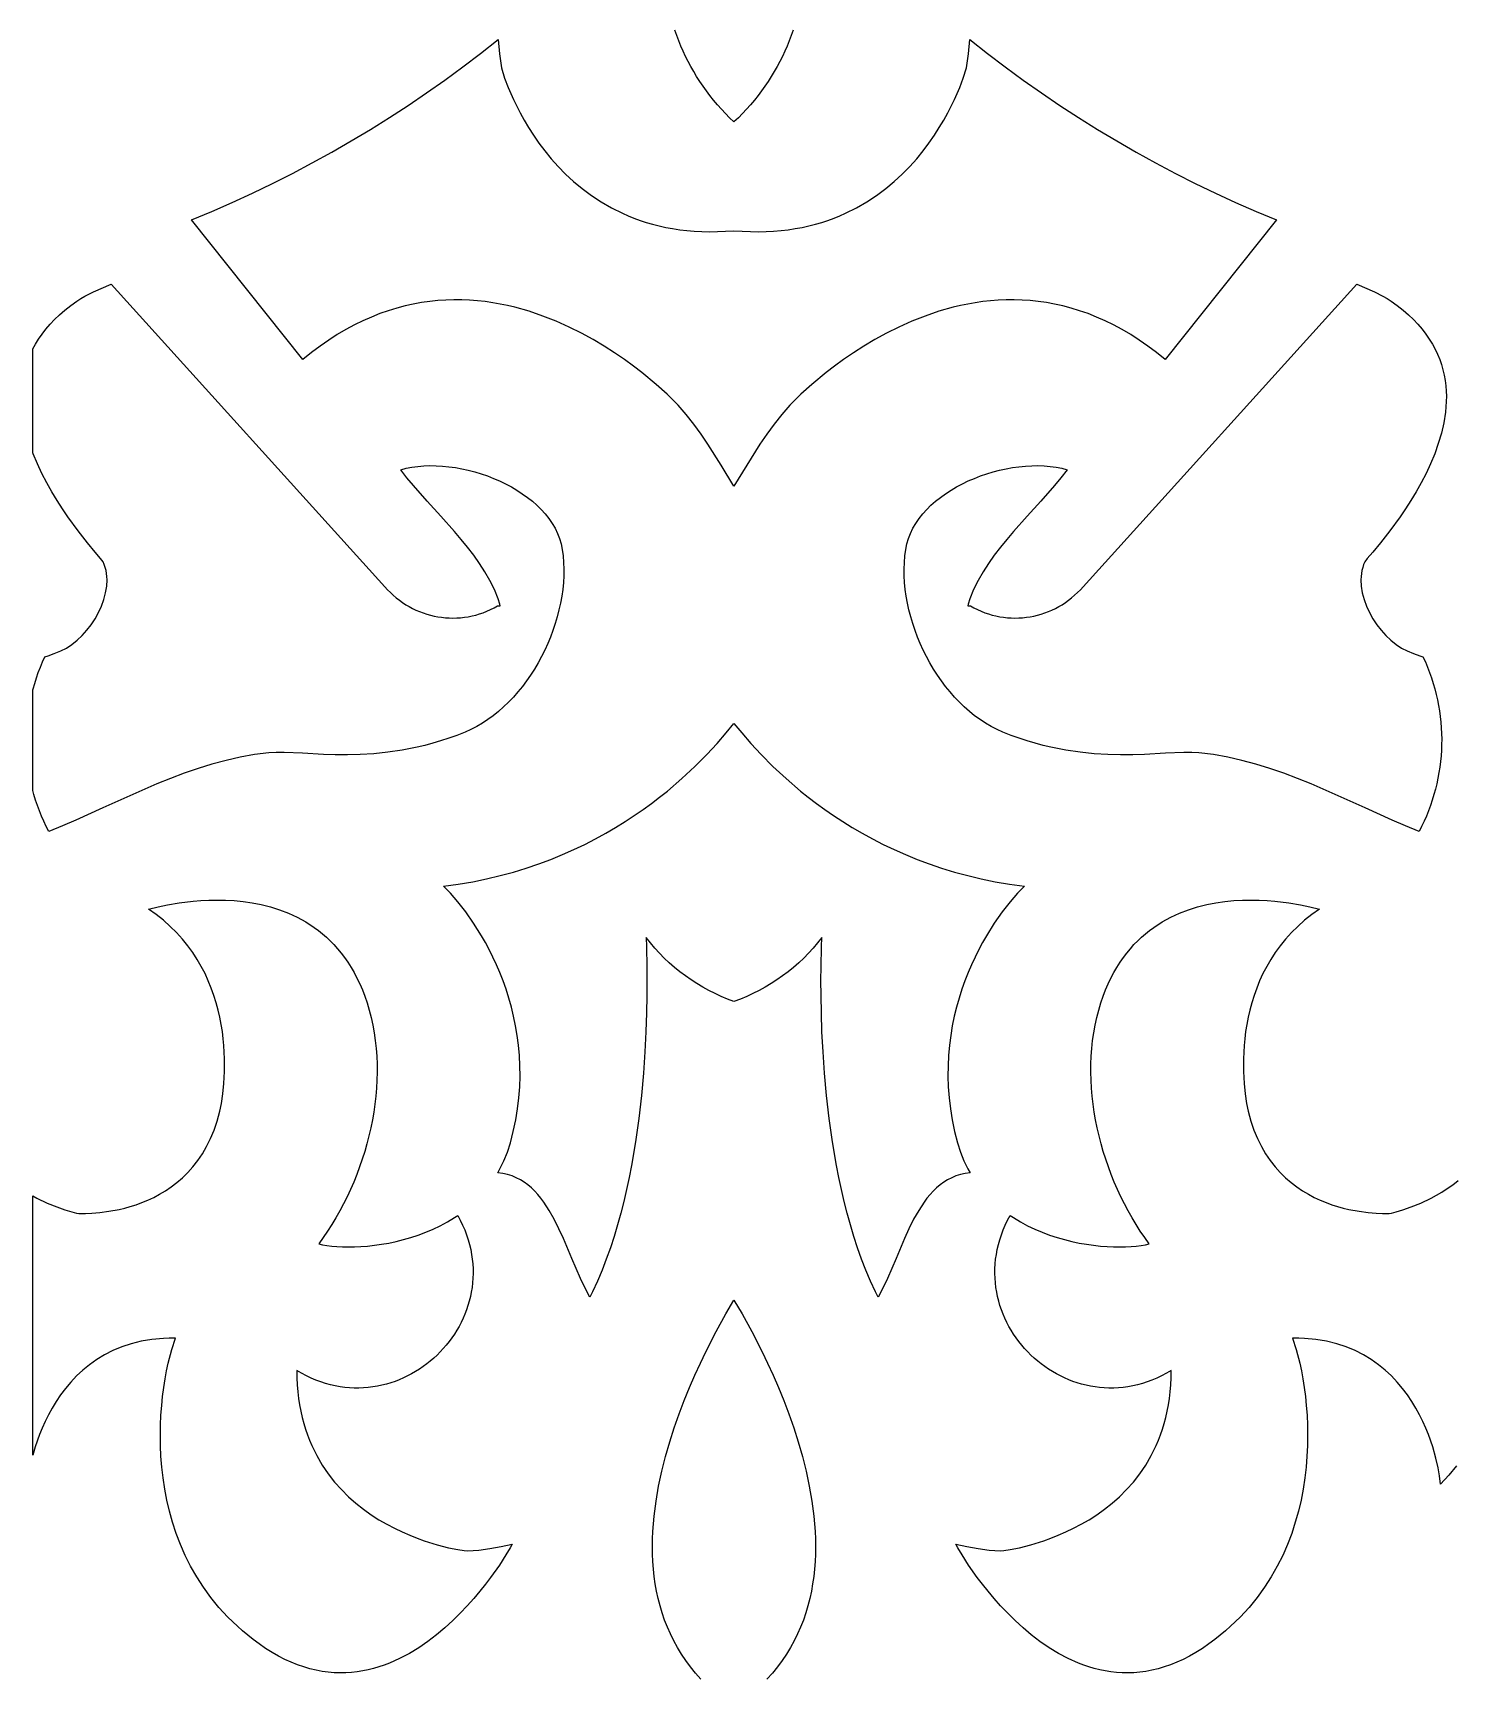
# Model space of a CAD drawing. Extents: x -350 to 350, y -780 to 780.
# Drawn here: x -110 to -49.1, y 6.3 to 76.7 of the extents above; entities that cross this region are included whole.
import ezdxf

# ---------------------------------------------------------------- set-up
doc = ezdxf.new("R2010")
doc.units = 0
doc.layers.add('LAYER_1', color=18, linetype='CONTINUOUS')

msp = doc.modelspace()

# ---------------------------------------------------------------- linework, layer by layer
at = {"layer": 'LAYER_1'}
for points in [[(-77.474, 76.83), (-77.554, 76.602), (-77.64, 76.376), (-77.731, 76.152), (-77.829, 75.929), (-77.932, 75.709), (-78.042, 75.49), (-78.157, 75.274), (-78.278, 75.061), (-78.405, 74.85), (-78.538, 74.641), (-78.677, 74.436), (-78.822, 74.233), (-78.973, 74.033), (-79.13, 73.837), (-79.292, 73.643), (-79.461, 73.453), (-79.635, 73.267), (-79.815, 73.084), (-80.002, 72.905), (-80.189, 73.084), (-80.369, 73.267), (-80.543, 73.453), (-80.712, 73.643), (-80.874, 73.837), (-81.031, 74.033), (-81.182, 74.233), (-81.327, 74.436), (-81.466, 74.641), (-81.599, 74.85), (-81.726, 75.061), (-81.847, 75.274), (-81.962, 75.49), (-82.072, 75.709), (-82.175, 75.929), (-82.273, 76.152), (-82.364, 76.376), (-82.45, 76.602), (-82.53, 76.83)], [(-49.089, 15.368), (-49.419, 14.981), (-49.767, 14.594), (-49.809, 14.949), (-49.87, 15.284), (-49.966, 15.701), (-50.103, 16.182), (-50.287, 16.711), (-50.399, 16.988), (-50.525, 17.27), (-50.666, 17.556), (-50.822, 17.842), (-50.996, 18.128), (-51.186, 18.411), (-51.395, 18.689), (-51.622, 18.959), (-51.869, 19.22), (-52.136, 19.469), (-52.424, 19.704), (-52.735, 19.923), (-53.068, 20.124), (-53.424, 20.305), (-53.805, 20.464), (-54.21, 20.598), (-54.642, 20.705), (-55.1, 20.784), (-55.585, 20.831), (-55.839, 20.843), (-56.099, 20.846), (-55.942, 20.355), (-55.792, 19.768), (-55.724, 19.441), (-55.66, 19.095), (-55.603, 18.731), (-55.554, 18.349), (-55.514, 17.952), (-55.483, 17.541), (-55.464, 17.117), (-55.457, 16.681), (-55.464, 16.236), (-55.485, 15.782), (-55.522, 15.32), (-55.576, 14.853), (-55.648, 14.382), (-55.739, 13.908), (-55.851, 13.432), (-55.984, 12.956), (-56.139, 12.482), (-56.319, 12.01), (-56.524, 11.542), (-56.754, 11.08), (-57.012, 10.625), (-57.299, 10.178), (-57.615, 9.741), (-57.961, 9.315), (-58.34, 8.902), (-58.752, 8.503), (-58.97, 8.309), (-59.198, 8.119), (-59.434, 7.933), (-59.679, 7.752), (-59.959, 7.559), (-60.237, 7.385), (-60.512, 7.228), (-60.786, 7.088), (-61.058, 6.964), (-61.327, 6.856), (-61.593, 6.764), (-61.858, 6.687), (-62.12, 6.624), (-62.379, 6.576), (-62.636, 6.541), (-62.889, 6.519), (-63.14, 6.51), (-63.389, 6.514), (-63.634, 6.529), (-63.876, 6.556), (-64.115, 6.593), (-64.351, 6.641), (-64.584, 6.699), (-64.813, 6.766), (-65.039, 6.842), (-65.262, 6.927), (-65.696, 7.12), (-66.116, 7.342), (-66.52, 7.589), (-66.908, 7.856), (-67.28, 8.141), (-67.635, 8.44), (-67.972, 8.749), (-68.291, 9.064), (-68.591, 9.381), (-68.871, 9.697), (-69.132, 10.008), (-69.372, 10.31), (-69.59, 10.599), (-69.962, 11.127), (-70.242, 11.559), (-70.425, 11.867), (-70.507, 12.02), (-70.034, 11.919), (-69.558, 11.829), (-69.079, 11.765), (-68.839, 11.745), (-68.598, 11.737), (-68.457, 11.749), (-68.182, 11.791), (-67.791, 11.87), (-67.306, 11.994), (-66.745, 12.169), (-66.442, 12.277), (-66.128, 12.402), (-65.806, 12.542), (-65.477, 12.699), (-65.144, 12.875), (-64.809, 13.069), (-64.476, 13.283), (-64.146, 13.518), (-63.822, 13.774), (-63.507, 14.053), (-63.203, 14.355), (-62.912, 14.681), (-62.638, 15.032), (-62.381, 15.408), (-62.146, 15.812), (-61.935, 16.243), (-61.838, 16.469), (-61.749, 16.702), (-61.666, 16.943), (-61.591, 17.191), (-61.524, 17.446), (-61.465, 17.71), (-61.414, 17.981), (-61.372, 18.26), (-61.339, 18.547), (-61.315, 18.842), (-61.301, 19.145), (-61.296, 19.456), (-61.5, 19.338), (-61.705, 19.23), (-61.91, 19.132), (-62.116, 19.045), (-62.322, 18.969), (-62.528, 18.902), (-62.734, 18.845), (-62.939, 18.798), (-63.145, 18.761), (-63.349, 18.733), (-63.553, 18.714), (-63.755, 18.704), (-63.957, 18.703), (-64.156, 18.711), (-64.355, 18.727), (-64.551, 18.751), (-64.746, 18.783), (-64.938, 18.823), (-65.128, 18.871), (-65.315, 18.927), (-65.5, 18.99), (-65.681, 19.06), (-65.86, 19.137), (-66.035, 19.221), (-66.207, 19.312), (-66.375, 19.409), (-66.539, 19.512), (-66.7, 19.621), (-66.855, 19.737), (-67.007, 19.858), (-67.154, 19.984), (-67.296, 20.116), (-67.433, 20.254), (-67.565, 20.396), (-67.691, 20.543), (-67.812, 20.695), (-67.928, 20.851), (-68.037, 21.011), (-68.14, 21.176), (-68.237, 21.344), (-68.327, 21.517), (-68.411, 21.692), (-68.488, 21.872), (-68.557, 22.054), (-68.62, 22.24), (-68.675, 22.428), (-68.723, 22.619), (-68.762, 22.812), (-68.794, 23.008), (-68.817, 23.206), (-68.832, 23.406), (-68.839, 23.607), (-68.837, 23.81), (-68.826, 24.015), (-68.805, 24.221), (-68.776, 24.427), (-68.737, 24.635), (-68.688, 24.843), (-68.629, 25.052), (-68.561, 25.261), (-68.482, 25.471), (-68.392, 25.68), (-68.292, 25.889), (-68.182, 26.097), (-68.037, 25.999), (-67.74, 25.819), (-67.436, 25.655), (-67.126, 25.506), (-66.812, 25.373), (-66.496, 25.254), (-66.178, 25.149), (-65.86, 25.058), (-65.544, 24.979), (-65.231, 24.913), (-64.922, 24.858), (-64.62, 24.815), (-64.325, 24.782), (-64.038, 24.76), (-63.762, 24.747), (-63.497, 24.743), (-63.246, 24.747), (-63.009, 24.76), (-62.788, 24.78), (-62.585, 24.807), (-62.4, 24.84), (-62.236, 24.879), (-62.429, 25.146), (-62.616, 25.421), (-62.797, 25.703), (-62.971, 25.992), (-63.138, 26.287), (-63.298, 26.588), (-63.45, 26.894), (-63.595, 27.206), (-63.733, 27.523), (-63.862, 27.844), (-63.983, 28.169), (-64.096, 28.497), (-64.201, 28.829), (-64.296, 29.164), (-64.383, 29.5), (-64.461, 29.839), (-64.529, 30.179), (-64.588, 30.521), (-64.637, 30.863), (-64.676, 31.205), (-64.705, 31.548), (-64.724, 31.89), (-64.732, 32.231), (-64.73, 32.571), (-64.717, 32.909), (-64.692, 33.245), (-64.656, 33.578), (-64.609, 33.909), (-64.55, 34.236), (-64.479, 34.56), (-64.396, 34.879), (-64.301, 35.194), (-64.204, 35.476), (-64.1, 35.747), (-63.989, 36.005), (-63.871, 36.252), (-63.747, 36.489), (-63.617, 36.714), (-63.481, 36.929), (-63.34, 37.133), (-63.194, 37.328), (-63.042, 37.512), (-62.886, 37.687), (-62.725, 37.852), (-62.561, 38.008), (-62.392, 38.155), (-62.22, 38.293), (-62.044, 38.423), (-61.684, 38.658), (-61.314, 38.862), (-60.936, 39.036), (-60.552, 39.183), (-60.164, 39.304), (-59.774, 39.402), (-59.385, 39.477), (-58.999, 39.533), (-58.618, 39.57), (-58.244, 39.591), (-57.878, 39.597), (-57.525, 39.591), (-57.184, 39.574), (-56.86, 39.548), (-56.266, 39.477), (-55.76, 39.393), (-55.36, 39.311), (-54.944, 39.211), (-55.279, 38.975), (-55.591, 38.727), (-55.882, 38.469), (-56.152, 38.202), (-56.401, 37.925), (-56.631, 37.641), (-56.842, 37.35), (-57.034, 37.053), (-57.209, 36.751), (-57.368, 36.445), (-57.51, 36.136), (-57.636, 35.825), (-57.748, 35.512), (-57.846, 35.199), (-57.93, 34.886), (-58.002, 34.575), (-58.062, 34.266), (-58.111, 33.961), (-58.149, 33.66), (-58.177, 33.364), (-58.206, 32.791), (-58.205, 32.25), (-58.177, 31.748), (-58.13, 31.292), (-58.069, 30.89), (-57.998, 30.55), (-57.886, 30.134), (-57.754, 29.744), (-57.603, 29.381), (-57.436, 29.044), (-57.254, 28.731), (-57.058, 28.441), (-56.85, 28.175), (-56.631, 27.93), (-56.403, 27.706), (-56.167, 27.502), (-55.924, 27.316), (-55.677, 27.149), (-55.426, 26.999), (-55.173, 26.865), (-54.92, 26.747), (-54.668, 26.643), (-54.418, 26.552), (-54.172, 26.474), (-53.932, 26.408), (-53.698, 26.352), (-53.258, 26.269), (-52.862, 26.218), (-52.524, 26.191), (-52.255, 26.18), (-51.969, 26.182), (-51.867, 26.197), (-51.664, 26.246), (-51.377, 26.331), (-51.022, 26.456), (-50.615, 26.622), (-50.173, 26.835), (-49.944, 26.959), (-49.712, 27.096), (-49.479, 27.246), (-49.248, 27.409), (-49.02, 27.585)], [(-81.414, 6.242), (-81.647, 6.502), (-81.863, 6.768), (-82.065, 7.04), (-82.251, 7.317), (-82.423, 7.599), (-82.58, 7.886), (-82.724, 8.177), (-82.853, 8.472), (-82.97, 8.772), (-83.074, 9.075), (-83.165, 9.381), (-83.244, 9.691), (-83.312, 10.003), (-83.368, 10.318), (-83.412, 10.635), (-83.447, 10.954), (-83.471, 11.274), (-83.485, 11.596), (-83.489, 11.919), (-83.485, 12.243), (-83.471, 12.568), (-83.419, 13.217), (-83.336, 13.865), (-83.225, 14.509), (-83.088, 15.147), (-82.929, 15.777), (-82.751, 16.397), (-82.557, 17.004), (-82.349, 17.596), (-82.13, 18.171), (-81.904, 18.726), (-81.673, 19.26), (-81.44, 19.769), (-81.208, 20.252), (-80.759, 21.13), (-80.35, 21.876), (-80.002, 22.471), (-79.654, 21.876), (-79.245, 21.13), (-78.796, 20.252), (-78.564, 19.769), (-78.331, 19.26), (-78.1, 18.726), (-77.874, 18.171), (-77.655, 17.596), (-77.447, 17.004), (-77.253, 16.397), (-77.075, 15.777), (-76.916, 15.147), (-76.779, 14.509), (-76.668, 13.865), (-76.585, 13.217), (-76.533, 12.568), (-76.519, 12.243), (-76.515, 11.919), (-76.519, 11.596), (-76.533, 11.274), (-76.557, 10.954), (-76.592, 10.635), (-76.636, 10.318), (-76.692, 10.003), (-76.76, 9.691), (-76.839, 9.381), (-76.93, 9.075), (-77.034, 8.772), (-77.151, 8.472), (-77.28, 8.177), (-77.424, 7.886), (-77.581, 7.599), (-77.753, 7.317), (-77.939, 7.04), (-78.141, 6.768), (-78.357, 6.502), (-78.59, 6.242)]]:
    msp.add_lwpolyline(points, dxfattribs=at)
for points in [[(-69.16, 75.842), (-68.401, 75.264), (-67.631, 74.7), (-66.85, 74.15), (-66.059, 73.614), (-65.258, 73.092), (-64.447, 72.585), (-63.626, 72.092), (-62.798, 71.614), (-61.96, 71.152), (-61.115, 70.705), (-60.262, 70.274), (-59.402, 69.858), (-58.536, 69.459), (-57.663, 69.076), (-56.784, 68.71), (-61.556, 62.735), (-61.925, 63.032), (-62.293, 63.309), (-62.661, 63.565), (-63.028, 63.801), (-63.395, 64.017), (-63.761, 64.215), (-64.126, 64.394), (-64.489, 64.555), (-64.851, 64.699), (-65.212, 64.825), (-65.571, 64.936), (-65.927, 65.03), (-66.282, 65.109), (-66.635, 65.174), (-66.985, 65.223), (-67.332, 65.259), (-67.677, 65.282), (-68.018, 65.292), (-68.357, 65.29), (-68.692, 65.275), (-69.024, 65.25), (-69.353, 65.214), (-69.677, 65.167), (-69.998, 65.111), (-70.314, 65.046), (-70.626, 64.972), (-71.236, 64.799), (-71.828, 64.598), (-72.398, 64.373), (-72.947, 64.127), (-73.472, 63.865), (-73.973, 63.59), (-74.448, 63.307), (-74.895, 63.021), (-75.313, 62.734), (-75.701, 62.452), (-76.058, 62.178), (-76.671, 61.671), (-77.142, 61.247), (-77.459, 60.938), (-77.613, 60.778), (-77.955, 60.379), (-78.281, 59.965), (-78.591, 59.54), (-78.889, 59.105), (-79.456, 58.214), (-80.002, 57.311), (-80.548, 58.214), (-81.115, 59.105), (-81.413, 59.54), (-81.723, 59.965), (-82.049, 60.379), (-82.391, 60.778), (-82.545, 60.938), (-82.862, 61.247), (-83.333, 61.671), (-83.946, 62.178), (-84.303, 62.452), (-84.691, 62.734), (-85.109, 63.021), (-85.556, 63.307), (-86.031, 63.59), (-86.532, 63.865), (-87.057, 64.127), (-87.606, 64.373), (-88.176, 64.598), (-88.768, 64.799), (-89.378, 64.972), (-89.69, 65.046), (-90.006, 65.111), (-90.327, 65.167), (-90.651, 65.214), (-90.98, 65.25), (-91.312, 65.275), (-91.647, 65.29), (-91.986, 65.292), (-92.327, 65.282), (-92.672, 65.259), (-93.019, 65.223), (-93.369, 65.174), (-93.722, 65.109), (-94.077, 65.03), (-94.433, 64.936), (-94.792, 64.825), (-95.153, 64.699), (-95.515, 64.555), (-95.878, 64.394), (-96.243, 64.215), (-96.609, 64.017), (-96.976, 63.801), (-97.343, 63.565), (-97.711, 63.309), (-98.079, 63.032), (-98.448, 62.735), (-103.22, 68.71), (-102.341, 69.076), (-101.468, 69.459), (-100.602, 69.858), (-99.742, 70.274), (-98.889, 70.705), (-98.044, 71.152), (-97.206, 71.614), (-96.378, 72.092), (-95.557, 72.585), (-94.746, 73.092), (-93.945, 73.614), (-93.154, 74.15), (-92.373, 74.7), (-91.603, 75.264), (-90.844, 75.842), (-90.097, 76.433), (-90.034, 75.827), (-89.999, 75.525), (-89.95, 75.225), (-89.815, 74.783), (-89.66, 74.375), (-89.44, 73.871), (-89.152, 73.293), (-88.98, 72.983), (-88.788, 72.662), (-88.577, 72.334), (-88.346, 72.001), (-88.094, 71.666), (-87.82, 71.331), (-87.524, 70.999), (-87.205, 70.673), (-86.862, 70.356), (-86.496, 70.05), (-86.105, 69.759), (-85.688, 69.484), (-85.246, 69.228), (-84.777, 68.995), (-84.533, 68.887), (-84.282, 68.786), (-84.023, 68.692), (-83.758, 68.605), (-83.486, 68.526), (-83.206, 68.454), (-82.92, 68.391), (-82.626, 68.337), (-82.325, 68.291), (-82.016, 68.255), (-81.699, 68.228), (-81.376, 68.211), (-81.044, 68.205), (-80.705, 68.209), (-80.358, 68.224), (-80.002, 68.251), (-79.646, 68.224), (-79.299, 68.209), (-78.96, 68.205), (-78.628, 68.211), (-78.305, 68.228), (-77.988, 68.255), (-77.679, 68.291), (-77.378, 68.337), (-77.084, 68.391), (-76.798, 68.454), (-76.518, 68.526), (-76.246, 68.605), (-75.981, 68.692), (-75.722, 68.786), (-75.471, 68.887), (-75.227, 68.995), (-74.758, 69.228), (-74.316, 69.484), (-73.899, 69.759), (-73.508, 70.05), (-73.142, 70.356), (-72.799, 70.673), (-72.48, 70.999), (-72.184, 71.331), (-71.91, 71.666), (-71.658, 72.001), (-71.427, 72.334), (-71.216, 72.662), (-71.024, 72.983), (-70.852, 73.293), (-70.564, 73.871), (-70.344, 74.375), (-70.189, 74.783), (-70.054, 75.225), (-70.005, 75.525), (-69.97, 75.827), (-69.907, 76.433)], [(-94.937, 53.007), (-94.822, 52.879), (-94.703, 52.756), (-94.579, 52.64), (-94.451, 52.531), (-94.319, 52.427), (-94.184, 52.331), (-94.045, 52.24), (-93.902, 52.156), (-93.757, 52.079), (-93.609, 52.008), (-93.458, 51.944), (-93.305, 51.886), (-93.15, 51.835), (-92.993, 51.791), (-92.835, 51.753), (-92.675, 51.722), (-92.514, 51.698), (-92.352, 51.681), (-92.189, 51.671), (-92.026, 51.668), (-91.863, 51.672), (-91.699, 51.683), (-91.536, 51.701), (-91.373, 51.726), (-91.211, 51.758), (-91.05, 51.797), (-90.89, 51.844), (-90.732, 51.897), (-90.575, 51.959), (-90.42, 52.027), (-90.267, 52.103), (-90.116, 52.186), (-90.009, 52.187), (-90.023, 52.264), (-90.091, 52.485), (-90.256, 52.883), (-90.446, 53.268), (-90.658, 53.641), (-90.889, 54.002), (-91.138, 54.355), (-91.401, 54.699), (-91.675, 55.037), (-91.959, 55.37), (-92.545, 56.026), (-93.137, 56.678), (-93.716, 57.338), (-93.994, 57.674), (-94.261, 58.016), (-94.025, 58.077), (-93.782, 58.125), (-93.53, 58.16), (-93.273, 58.182), (-93.009, 58.191), (-92.742, 58.188), (-92.47, 58.173), (-92.196, 58.146), (-91.921, 58.108), (-91.645, 58.058), (-91.369, 57.997), (-91.094, 57.926), (-90.822, 57.843), (-90.553, 57.751), (-90.287, 57.648), (-90.028, 57.535), (-89.774, 57.413), (-89.527, 57.282), (-89.288, 57.141), (-89.058, 56.992), (-88.838, 56.834), (-88.629, 56.668), (-88.432, 56.494), (-88.247, 56.312), (-88.077, 56.122), (-87.921, 55.925), (-87.781, 55.721), (-87.657, 55.51), (-87.551, 55.293), (-87.464, 55.069), (-87.396, 54.839), (-87.349, 54.603), (-87.314, 54.327), (-87.292, 54.047), (-87.283, 53.762), (-87.287, 53.475), (-87.303, 53.185), (-87.332, 52.893), (-87.373, 52.6), (-87.426, 52.307), (-87.49, 52.014), (-87.565, 51.721), (-87.652, 51.43), (-87.749, 51.141), (-87.856, 50.854), (-87.974, 50.571), (-88.101, 50.292), (-88.238, 50.018), (-88.384, 49.749), (-88.54, 49.485), (-88.704, 49.229), (-88.876, 48.979), (-89.057, 48.737), (-89.246, 48.504), (-89.442, 48.28), (-89.646, 48.066), (-89.857, 47.862), (-90.075, 47.669), (-90.299, 47.488), (-90.53, 47.32), (-90.767, 47.164), (-91.009, 47.022), (-91.257, 46.894), (-91.511, 46.781), (-91.862, 46.643), (-92.21, 46.518), (-92.553, 46.405), (-92.891, 46.304), (-93.225, 46.215), (-93.554, 46.137), (-94.196, 46.01), (-94.818, 45.919), (-95.417, 45.859), (-95.992, 45.825), (-96.542, 45.812), (-97.066, 45.816), (-97.563, 45.831), (-98.47, 45.878), (-99.252, 45.912), (-99.593, 45.912), (-99.899, 45.895), (-100.518, 45.82), (-101.13, 45.712), (-101.736, 45.576), (-102.337, 45.414), (-102.932, 45.229), (-103.524, 45.024), (-104.111, 44.802), (-104.695, 44.566), (-105.855, 44.063), (-107.009, 43.54), (-108.161, 43.019), (-108.738, 42.767), (-109.316, 42.524), (-109.427, 42.744), (-109.532, 42.966), (-109.63, 43.191), (-109.721, 43.417), (-109.806, 43.646), (-109.883, 43.876), (-109.954, 44.109), (-110, 44.278), (-110, 48.598), (-109.99, 48.636), (-109.923, 48.87), (-109.849, 49.102), (-109.768, 49.333), (-109.68, 49.562), (-109.586, 49.789), (-109.484, 50.013), (-109.352, 50.051), (-109.083, 50.145), (-108.805, 50.259), (-108.566, 50.382), (-108.333, 50.534), (-108.108, 50.714), (-107.894, 50.917), (-107.693, 51.142), (-107.507, 51.383), (-107.339, 51.639), (-107.19, 51.906), (-107.064, 52.182), (-106.963, 52.463), (-106.888, 52.745), (-106.842, 53.027), (-106.828, 53.304), (-106.833, 53.44), (-106.847, 53.574), (-106.871, 53.706), (-106.903, 53.834), (-106.945, 53.959), (-106.997, 54.08), (-107.101, 54.217), (-107.331, 54.491), (-107.661, 54.89), (-108.062, 55.399), (-108.505, 56.006), (-108.734, 56.342), (-108.963, 56.697), (-109.188, 57.069), (-109.407, 57.457), (-109.615, 57.86), (-109.809, 58.275), (-109.985, 58.7), (-110, 58.742), (-110, 63.188), (-109.887, 63.398), (-109.754, 63.613), (-109.607, 63.826), (-109.444, 64.037), (-109.266, 64.244), (-109.071, 64.449), (-108.859, 64.65), (-108.63, 64.848), (-108.384, 65.043), (-108.119, 65.233), (-107.948, 65.345), (-107.772, 65.448), (-107.407, 65.635), (-106.654, 65.959)], [(-52.597, 65.635), (-52.232, 65.448), (-52.056, 65.345), (-51.885, 65.233), (-51.62, 65.043), (-51.374, 64.848), (-51.145, 64.65), (-50.933, 64.449), (-50.738, 64.244), (-50.56, 64.037), (-50.397, 63.826), (-50.25, 63.613), (-50.117, 63.398), (-50, 63.18), (-49.896, 62.961), (-49.806, 62.739), (-49.729, 62.517), (-49.665, 62.292), (-49.614, 62.067), (-49.574, 61.841), (-49.545, 61.614), (-49.528, 61.387), (-49.521, 61.16), (-49.525, 60.932), (-49.538, 60.705), (-49.56, 60.478), (-49.631, 60.026), (-49.733, 59.578), (-49.864, 59.135), (-50.019, 58.7), (-50.195, 58.275), (-50.389, 57.86), (-50.597, 57.457), (-50.816, 57.069), (-51.041, 56.697), (-51.27, 56.342), (-51.499, 56.006), (-51.942, 55.399), (-52.343, 54.89), (-52.673, 54.491), (-52.903, 54.217), (-53.007, 54.08), (-53.059, 53.959), (-53.101, 53.834), (-53.133, 53.706), (-53.157, 53.574), (-53.171, 53.44), (-53.176, 53.304), (-53.162, 53.027), (-53.116, 52.745), (-53.041, 52.463), (-52.94, 52.182), (-52.814, 51.906), (-52.665, 51.639), (-52.497, 51.383), (-52.311, 51.142), (-52.11, 50.917), (-51.896, 50.714), (-51.671, 50.534), (-51.438, 50.382), (-51.199, 50.259), (-50.921, 50.145), (-50.652, 50.051), (-50.52, 50.013), (-50.418, 49.789), (-50.324, 49.562), (-50.236, 49.333), (-50.155, 49.102), (-50.081, 48.87), (-50.014, 48.636), (-49.954, 48.401), (-49.901, 48.165), (-49.854, 47.928), (-49.815, 47.689), (-49.782, 47.45), (-49.757, 47.21), (-49.738, 46.97), (-49.726, 46.73), (-49.721, 46.489), (-49.723, 46.249), (-49.732, 46.008), (-49.748, 45.768), (-49.77, 45.528), (-49.8, 45.289), (-49.836, 45.051), (-49.879, 44.814), (-49.93, 44.577), (-49.986, 44.342), (-50.05, 44.109), (-50.121, 43.876), (-50.198, 43.646), (-50.283, 43.417), (-50.374, 43.191), (-50.472, 42.966), (-50.577, 42.744), (-50.688, 42.524), (-51.266, 42.767), (-51.843, 43.019), (-52.995, 43.54), (-54.149, 44.063), (-55.309, 44.566), (-55.893, 44.802), (-56.48, 45.024), (-57.072, 45.229), (-57.667, 45.414), (-58.268, 45.576), (-58.874, 45.712), (-59.486, 45.82), (-60.105, 45.895), (-60.411, 45.912), (-60.752, 45.912), (-61.534, 45.878), (-62.441, 45.831), (-62.938, 45.816), (-63.462, 45.812), (-64.012, 45.825), (-64.587, 45.859), (-65.186, 45.919), (-65.808, 46.01), (-66.45, 46.137), (-66.779, 46.215), (-67.113, 46.304), (-67.451, 46.405), (-67.794, 46.518), (-68.142, 46.643), (-68.493, 46.781), (-68.747, 46.894), (-68.995, 47.022), (-69.237, 47.164), (-69.474, 47.32), (-69.705, 47.488), (-69.929, 47.669), (-70.147, 47.862), (-70.358, 48.066), (-70.562, 48.28), (-70.758, 48.504), (-70.947, 48.737), (-71.128, 48.979), (-71.3, 49.229), (-71.464, 49.485), (-71.62, 49.749), (-71.766, 50.018), (-71.903, 50.292), (-72.03, 50.571), (-72.148, 50.854), (-72.255, 51.141), (-72.352, 51.43), (-72.439, 51.721), (-72.514, 52.014), (-72.578, 52.307), (-72.631, 52.6), (-72.672, 52.893), (-72.701, 53.185), (-72.717, 53.475), (-72.721, 53.762), (-72.712, 54.047), (-72.69, 54.327), (-72.655, 54.603), (-72.608, 54.839), (-72.54, 55.069), (-72.453, 55.293), (-72.347, 55.51), (-72.223, 55.721), (-72.083, 55.925), (-71.927, 56.122), (-71.757, 56.312), (-71.572, 56.494), (-71.375, 56.668), (-71.166, 56.834), (-70.946, 56.992), (-70.716, 57.141), (-70.477, 57.282), (-70.23, 57.413), (-69.976, 57.535), (-69.717, 57.648), (-69.451, 57.751), (-69.182, 57.843), (-68.91, 57.926), (-68.635, 57.997), (-68.359, 58.058), (-68.083, 58.108), (-67.808, 58.146), (-67.534, 58.173), (-67.262, 58.188), (-66.995, 58.191), (-66.731, 58.182), (-66.474, 58.16), (-66.222, 58.125), (-65.979, 58.077), (-65.743, 58.016), (-66.01, 57.674), (-66.288, 57.338), (-66.867, 56.678), (-67.459, 56.026), (-68.045, 55.37), (-68.329, 55.037), (-68.603, 54.699), (-68.866, 54.355), (-69.115, 54.002), (-69.346, 53.641), (-69.558, 53.268), (-69.748, 52.883), (-69.913, 52.485), (-69.981, 52.264), (-69.995, 52.187), (-69.888, 52.186), (-69.737, 52.103), (-69.584, 52.027), (-69.429, 51.959), (-69.272, 51.897), (-69.114, 51.844), (-68.954, 51.797), (-68.793, 51.758), (-68.631, 51.726), (-68.468, 51.701), (-68.305, 51.683), (-68.141, 51.672), (-67.978, 51.668), (-67.815, 51.671), (-67.652, 51.681), (-67.49, 51.698), (-67.329, 51.722), (-67.169, 51.753), (-67.011, 51.791), (-66.854, 51.835), (-66.699, 51.886), (-66.546, 51.944), (-66.395, 52.008), (-66.247, 52.079), (-66.102, 52.156), (-65.959, 52.24), (-65.82, 52.331), (-65.685, 52.427), (-65.553, 52.531), (-65.425, 52.64), (-65.301, 52.756), (-65.182, 52.879), (-65.067, 53.007), (-53.35, 65.959)], [(-79.669, 46.75), (-79.28, 46.3), (-78.835, 45.819), (-78.333, 45.314), (-77.773, 44.793), (-77.154, 44.263), (-76.822, 43.997), (-76.476, 43.732), (-76.114, 43.469), (-75.737, 43.209), (-75.345, 42.952), (-74.938, 42.7), (-74.515, 42.453), (-74.077, 42.213), (-73.623, 41.98), (-73.154, 41.756), (-72.668, 41.541), (-72.167, 41.336), (-71.65, 41.143), (-71.117, 40.962), (-70.567, 40.795), (-70.001, 40.641), (-69.419, 40.503), (-68.821, 40.381), (-68.206, 40.275), (-67.574, 40.188), (-67.87, 39.886), (-68.188, 39.519), (-68.522, 39.092), (-68.862, 38.607), (-69.2, 38.066), (-69.366, 37.776), (-69.528, 37.472), (-69.686, 37.156), (-69.838, 36.828), (-69.984, 36.488), (-70.121, 36.136), (-70.251, 35.773), (-70.37, 35.399), (-70.478, 35.015), (-70.575, 34.62), (-70.659, 34.215), (-70.728, 33.801), (-70.783, 33.377), (-70.822, 32.944), (-70.844, 32.503), (-70.848, 32.054), (-70.832, 31.596), (-70.797, 31.131), (-70.74, 30.659), (-70.662, 30.179), (-70.56, 29.693), (-70.433, 29.201), (-70.308, 28.807), (-70.16, 28.436), (-69.99, 28.086), (-69.896, 27.922), (-70.108, 27.892), (-70.311, 27.846), (-70.504, 27.786), (-70.687, 27.71), (-70.861, 27.621), (-71.027, 27.518), (-71.184, 27.403), (-71.334, 27.277), (-71.477, 27.139), (-71.613, 26.991), (-71.743, 26.833), (-71.867, 26.667), (-72.099, 26.311), (-72.314, 25.928), (-72.514, 25.524), (-72.705, 25.104), (-73.069, 24.243), (-73.435, 23.389), (-73.628, 22.98), (-73.832, 22.59), (-73.952, 22.828), (-74.16, 23.282), (-74.356, 23.747), (-74.54, 24.221), (-74.712, 24.704), (-74.872, 25.194), (-75.022, 25.69), (-75.16, 26.192), (-75.289, 26.697), (-75.407, 27.205), (-75.516, 27.715), (-75.615, 28.225), (-75.789, 29.242), (-75.93, 30.246), (-76.042, 31.229), (-76.129, 32.182), (-76.192, 33.094), (-76.236, 33.958), (-76.263, 34.763), (-76.277, 35.5), (-76.28, 36.161), (-76.275, 36.736), (-76.256, 37.589), (-76.243, 37.988), (-76.423, 37.759), (-76.613, 37.536), (-76.812, 37.32), (-77.019, 37.111), (-77.234, 36.908), (-77.457, 36.714), (-77.687, 36.527), (-77.924, 36.348), (-78.167, 36.178), (-78.416, 36.016), (-78.67, 35.864), (-78.929, 35.722), (-79.192, 35.589), (-79.458, 35.467), (-79.728, 35.356), (-80.002, 35.255), (-80.276, 35.356), (-80.546, 35.467), (-80.812, 35.589), (-81.075, 35.722), (-81.334, 35.864), (-81.588, 36.016), (-81.837, 36.178), (-82.08, 36.348), (-82.317, 36.527), (-82.547, 36.714), (-82.77, 36.908), (-82.985, 37.111), (-83.192, 37.32), (-83.391, 37.536), (-83.581, 37.759), (-83.761, 37.988), (-83.748, 37.589), (-83.729, 36.736), (-83.724, 36.161), (-83.727, 35.5), (-83.741, 34.763), (-83.768, 33.958), (-83.812, 33.094), (-83.875, 32.182), (-83.962, 31.229), (-84.074, 30.246), (-84.215, 29.242), (-84.389, 28.225), (-84.488, 27.715), (-84.597, 27.205), (-84.715, 26.697), (-84.844, 26.192), (-84.982, 25.69), (-85.132, 25.194), (-85.292, 24.704), (-85.464, 24.221), (-85.648, 23.747), (-85.844, 23.282), (-86.052, 22.828), (-86.172, 22.59), (-86.376, 22.98), (-86.569, 23.389), (-86.935, 24.243), (-87.299, 25.104), (-87.49, 25.524), (-87.69, 25.928), (-87.905, 26.311), (-88.137, 26.667), (-88.261, 26.833), (-88.391, 26.991), (-88.527, 27.139), (-88.67, 27.277), (-88.82, 27.403), (-88.977, 27.518), (-89.143, 27.621), (-89.317, 27.71), (-89.5, 27.786), (-89.693, 27.846), (-89.896, 27.892), (-90.108, 27.922), (-90.014, 28.086), (-89.844, 28.436), (-89.696, 28.807), (-89.571, 29.201), (-89.444, 29.693), (-89.342, 30.179), (-89.264, 30.659), (-89.207, 31.131), (-89.172, 31.596), (-89.156, 32.054), (-89.16, 32.503), (-89.182, 32.944), (-89.221, 33.377), (-89.276, 33.801), (-89.345, 34.215), (-89.429, 34.62), (-89.526, 35.015), (-89.634, 35.399), (-89.753, 35.773), (-89.883, 36.136), (-90.02, 36.488), (-90.166, 36.828), (-90.318, 37.156), (-90.476, 37.472), (-90.638, 37.776), (-90.804, 38.066), (-91.142, 38.607), (-91.482, 39.092), (-91.816, 39.519), (-92.134, 39.886), (-92.43, 40.188), (-91.798, 40.275), (-91.183, 40.381), (-90.585, 40.503), (-90.003, 40.641), (-89.437, 40.795), (-88.887, 40.962), (-88.354, 41.143), (-87.837, 41.336), (-87.336, 41.541), (-86.85, 41.756), (-86.381, 41.98), (-85.927, 42.213), (-85.489, 42.453), (-85.066, 42.7), (-84.659, 42.952), (-84.267, 43.209), (-83.89, 43.469), (-83.528, 43.732), (-83.182, 43.997), (-82.85, 44.263), (-82.231, 44.793), (-81.671, 45.314), (-81.169, 45.819), (-80.724, 46.3), (-80.335, 46.75), (-80.002, 47.16)], [(-101.76, 39.591), (-101.386, 39.57), (-101.005, 39.533), (-100.619, 39.477), (-100.23, 39.402), (-99.84, 39.304), (-99.452, 39.183), (-99.068, 39.036), (-98.69, 38.862), (-98.32, 38.658), (-97.96, 38.423), (-97.784, 38.293), (-97.612, 38.155), (-97.443, 38.008), (-97.279, 37.852), (-97.118, 37.687), (-96.962, 37.512), (-96.81, 37.328), (-96.664, 37.133), (-96.523, 36.929), (-96.387, 36.714), (-96.257, 36.489), (-96.133, 36.252), (-96.015, 36.005), (-95.904, 35.747), (-95.8, 35.476), (-95.703, 35.194), (-95.608, 34.879), (-95.525, 34.56), (-95.454, 34.236), (-95.395, 33.909), (-95.348, 33.578), (-95.312, 33.245), (-95.287, 32.909), (-95.274, 32.571), (-95.272, 32.231), (-95.28, 31.89), (-95.299, 31.548), (-95.328, 31.205), (-95.367, 30.863), (-95.416, 30.521), (-95.475, 30.179), (-95.543, 29.839), (-95.621, 29.5), (-95.708, 29.164), (-95.803, 28.829), (-95.908, 28.497), (-96.021, 28.169), (-96.142, 27.844), (-96.271, 27.523), (-96.409, 27.206), (-96.554, 26.894), (-96.706, 26.588), (-96.866, 26.287), (-97.033, 25.992), (-97.207, 25.703), (-97.388, 25.421), (-97.575, 25.146), (-97.768, 24.879), (-97.604, 24.84), (-97.419, 24.807), (-97.216, 24.78), (-96.995, 24.76), (-96.758, 24.747), (-96.507, 24.743), (-96.242, 24.747), (-95.966, 24.76), (-95.679, 24.782), (-95.384, 24.815), (-95.082, 24.858), (-94.773, 24.913), (-94.46, 24.979), (-94.144, 25.058), (-93.826, 25.149), (-93.508, 25.254), (-93.192, 25.373), (-92.878, 25.506), (-92.568, 25.655), (-92.264, 25.819), (-91.967, 25.999), (-91.822, 26.097), (-91.712, 25.889), (-91.612, 25.68), (-91.522, 25.471), (-91.443, 25.261), (-91.375, 25.052), (-91.316, 24.843), (-91.267, 24.635), (-91.228, 24.427), (-91.199, 24.221), (-91.178, 24.015), (-91.167, 23.81), (-91.165, 23.607), (-91.172, 23.406), (-91.187, 23.206), (-91.21, 23.008), (-91.242, 22.812), (-91.281, 22.619), (-91.329, 22.428), (-91.384, 22.24), (-91.447, 22.054), (-91.516, 21.872), (-91.593, 21.692), (-91.677, 21.517), (-91.767, 21.344), (-91.864, 21.176), (-91.967, 21.011), (-92.076, 20.851), (-92.192, 20.695), (-92.313, 20.543), (-92.439, 20.396), (-92.571, 20.254), (-92.708, 20.116), (-92.85, 19.984), (-92.997, 19.858), (-93.149, 19.737), (-93.304, 19.621), (-93.465, 19.512), (-93.629, 19.409), (-93.797, 19.312), (-93.969, 19.221), (-94.144, 19.137), (-94.323, 19.06), (-94.504, 18.99), (-94.689, 18.927), (-94.876, 18.871), (-95.066, 18.823), (-95.258, 18.783), (-95.453, 18.751), (-95.649, 18.727), (-95.848, 18.711), (-96.047, 18.703), (-96.249, 18.704), (-96.451, 18.714), (-96.655, 18.733), (-96.859, 18.761), (-97.065, 18.798), (-97.27, 18.845), (-97.476, 18.902), (-97.682, 18.969), (-97.888, 19.045), (-98.094, 19.132), (-98.299, 19.23), (-98.504, 19.338), (-98.708, 19.456), (-98.703, 19.145), (-98.689, 18.842), (-98.665, 18.547), (-98.632, 18.26), (-98.59, 17.981), (-98.539, 17.71), (-98.48, 17.446), (-98.413, 17.191), (-98.338, 16.943), (-98.255, 16.702), (-98.166, 16.469), (-98.069, 16.243), (-97.858, 15.812), (-97.623, 15.408), (-97.366, 15.032), (-97.092, 14.681), (-96.801, 14.355), (-96.497, 14.053), (-96.182, 13.774), (-95.858, 13.518), (-95.528, 13.283), (-95.195, 13.069), (-94.86, 12.875), (-94.527, 12.699), (-94.198, 12.542), (-93.876, 12.402), (-93.562, 12.277), (-93.259, 12.169), (-92.698, 11.994), (-92.213, 11.87), (-91.822, 11.791), (-91.547, 11.749), (-91.406, 11.737), (-91.165, 11.745), (-90.925, 11.765), (-90.446, 11.829), (-89.97, 11.919), (-89.497, 12.02), (-89.579, 11.867), (-89.762, 11.559), (-90.042, 11.127), (-90.414, 10.599), (-90.632, 10.31), (-90.872, 10.008), (-91.133, 9.697), (-91.413, 9.381), (-91.713, 9.064), (-92.032, 8.749), (-92.369, 8.44), (-92.724, 8.141), (-93.096, 7.856), (-93.484, 7.589), (-93.888, 7.342), (-94.308, 7.12), (-94.742, 6.927), (-94.965, 6.842), (-95.191, 6.766), (-95.42, 6.699), (-95.653, 6.641), (-95.889, 6.593), (-96.128, 6.556), (-96.37, 6.529), (-96.615, 6.514), (-96.864, 6.51), (-97.115, 6.519), (-97.368, 6.541), (-97.625, 6.576), (-97.884, 6.624), (-98.146, 6.687), (-98.411, 6.764), (-98.677, 6.856), (-98.946, 6.964), (-99.218, 7.088), (-99.492, 7.228), (-99.767, 7.385), (-100.045, 7.559), (-100.325, 7.752), (-100.57, 7.933), (-100.806, 8.119), (-101.034, 8.309), (-101.252, 8.503), (-101.664, 8.902), (-102.043, 9.315), (-102.389, 9.741), (-102.705, 10.178), (-102.992, 10.625), (-103.25, 11.08), (-103.48, 11.542), (-103.685, 12.01), (-103.865, 12.482), (-104.02, 12.956), (-104.153, 13.432), (-104.265, 13.908), (-104.356, 14.382), (-104.428, 14.853), (-104.482, 15.32), (-104.519, 15.782), (-104.54, 16.236), (-104.547, 16.681), (-104.54, 17.117), (-104.521, 17.541), (-104.49, 17.952), (-104.45, 18.349), (-104.401, 18.731), (-104.344, 19.095), (-104.28, 19.441), (-104.212, 19.768), (-104.062, 20.355), (-103.905, 20.846), (-104.165, 20.843), (-104.419, 20.831), (-104.904, 20.784), (-105.362, 20.705), (-105.794, 20.598), (-106.199, 20.464), (-106.58, 20.305), (-106.936, 20.124), (-107.269, 19.923), (-107.58, 19.704), (-107.868, 19.469), (-108.135, 19.22), (-108.382, 18.959), (-108.609, 18.689), (-108.818, 18.411), (-109.008, 18.128), (-109.182, 17.842), (-109.338, 17.556), (-109.479, 17.27), (-109.605, 16.988), (-109.717, 16.711), (-109.901, 16.182), (-110, 15.836), (-110, 26.926), (-109.831, 26.835), (-109.389, 26.622), (-108.982, 26.456), (-108.627, 26.331), (-108.34, 26.246), (-108.137, 26.197), (-108.035, 26.182), (-107.749, 26.18), (-107.48, 26.191), (-107.142, 26.218), (-106.746, 26.269), (-106.306, 26.352), (-106.072, 26.408), (-105.832, 26.474), (-105.586, 26.552), (-105.336, 26.643), (-105.084, 26.747), (-104.831, 26.865), (-104.578, 26.999), (-104.327, 27.149), (-104.08, 27.316), (-103.837, 27.502), (-103.601, 27.706), (-103.373, 27.93), (-103.154, 28.175), (-102.946, 28.441), (-102.75, 28.731), (-102.568, 29.044), (-102.401, 29.381), (-102.25, 29.744), (-102.118, 30.134), (-102.006, 30.55), (-101.935, 30.89), (-101.874, 31.292), (-101.827, 31.748), (-101.799, 32.25), (-101.798, 32.791), (-101.827, 33.364), (-101.855, 33.66), (-101.893, 33.961), (-101.942, 34.266), (-102.002, 34.575), (-102.074, 34.886), (-102.158, 35.199), (-102.256, 35.512), (-102.368, 35.825), (-102.494, 36.136), (-102.636, 36.445), (-102.795, 36.751), (-102.97, 37.053), (-103.162, 37.35), (-103.373, 37.641), (-103.603, 37.925), (-103.852, 38.202), (-104.122, 38.469), (-104.413, 38.727), (-104.725, 38.975), (-105.06, 39.211), (-104.644, 39.311), (-104.244, 39.393), (-103.738, 39.477), (-103.144, 39.548), (-102.82, 39.574), (-102.479, 39.591), (-102.126, 39.597)]]:
    msp.add_lwpolyline(points, close=True, dxfattribs=at)

doc.saveas('drawing.dxf')
